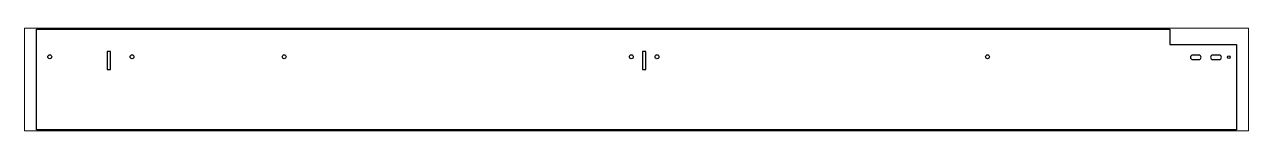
# Paper-space layout 'Layout1' of a CAD drawing. Header units: millimetres. Extents: x 0 to 257, y 87 to 108.
# The model-space entities are those that its viewports show. They can reach past a viewport. Long polylines and large blocks are cut down to what shows.
import ezdxf

# ---------------------------------------------------------------- set-up
doc = ezdxf.new("R2010")
doc.units = ezdxf.units.MM
doc.header["$LTSCALE"] = 25
doc.layers.add('3_Pezzi', color=7, linetype='Continuous')
doc.layers.add('5_Bulloni', color=7, linetype='Continuous')

msp = doc.modelspace()

# ---------------------------------------------------------------- linework, layer by layer
at = {"layer": '3_Pezzi', "color": 3, "linetype": 'Continuous'}
for p, q in [((0, -118), (0, 118)), ((0, 118), (2649.6, 118)), ((2649.6, 118), (2649.6, 82)), ((173.4, 65.5), (165.4, 65.5)), ((165.4, 65.5), (165.4, 23.5)), ((173.4, 23.5), (173.4, 65.5)), ((1424.5, 65.5), (1416.5, 65.5)), ((1416.5, 65.5), (1416.5, 23.5)), ((1424.5, 23.5), (1424.5, 65.5)), ((2649.6, 82), (2805.2, 82)), ((2805.2, 82), (2805.2, -118)), ((165.4, 23.5), (173.4, 23.5)), ((1416.5, 23.5), (1424.5, 23.5)), ((2805.2, -118), (0, -118))]:
    msp.add_line(p, q, dxfattribs=at)
at = {"layer": '5_Bulloni', "color": 4, "linetype": 'Continuous'}
for p, q in [((2717.2, 57.2), (2702.7, 57.2)), ((2764.5, 57.3), (2750, 57.3)), ((2702.7, 46.7), (2717.2, 46.7)), ((2750, 46.8), (2764.5, 46.8))]:
    msp.add_line(p, q, dxfattribs=at)
at = {"layer": '5_Bulloni', "color": 2, "linetype": 'Continuous'}
for centre, radius in [((31, 53.2), 4.5), ((31, 53.2), 4.5), ((223.4, 53.2), 4.5), ((223.4, 53.2), 4.5), ((579, 53.2), 4.5), ((579, 53.2), 4.5), ((1390.5, 53.2), 4.5), ((1390.5, 53.2), 4.5), ((1450.5, 53.2), 4.5), ((1450.5, 53.2), 4.5), ((2223, 53.2), 4.5), ((2223, 53.2), 4.5), ((2787.2, 52), 3.25)]:
    msp.add_circle(centre, radius, dxfattribs=at)
at = {"layer": '5_Bulloni', "color": 4, "linetype": 'Continuous'}
for centre, start, end in [((2702.7, 52), 90, 270), ((2717.2, 52), 270, 90), ((2750, 52), 90, 270), ((2764.5, 52), 270, 90)]:
    msp.add_arc(centre, 5.25, start, end, dxfattribs=at)

psp = doc.layouts.get("Layout1")

# ---------------------------------------------------------------- viewports
at = {"layer": '0'}
psp.add_viewport(center=(128.5, 97.5), size=(257, 21.62095), view_center_point=(1402.62, 0), view_height=240.72012, dxfattribs=at)

doc.saveas('drawing.dxf')
